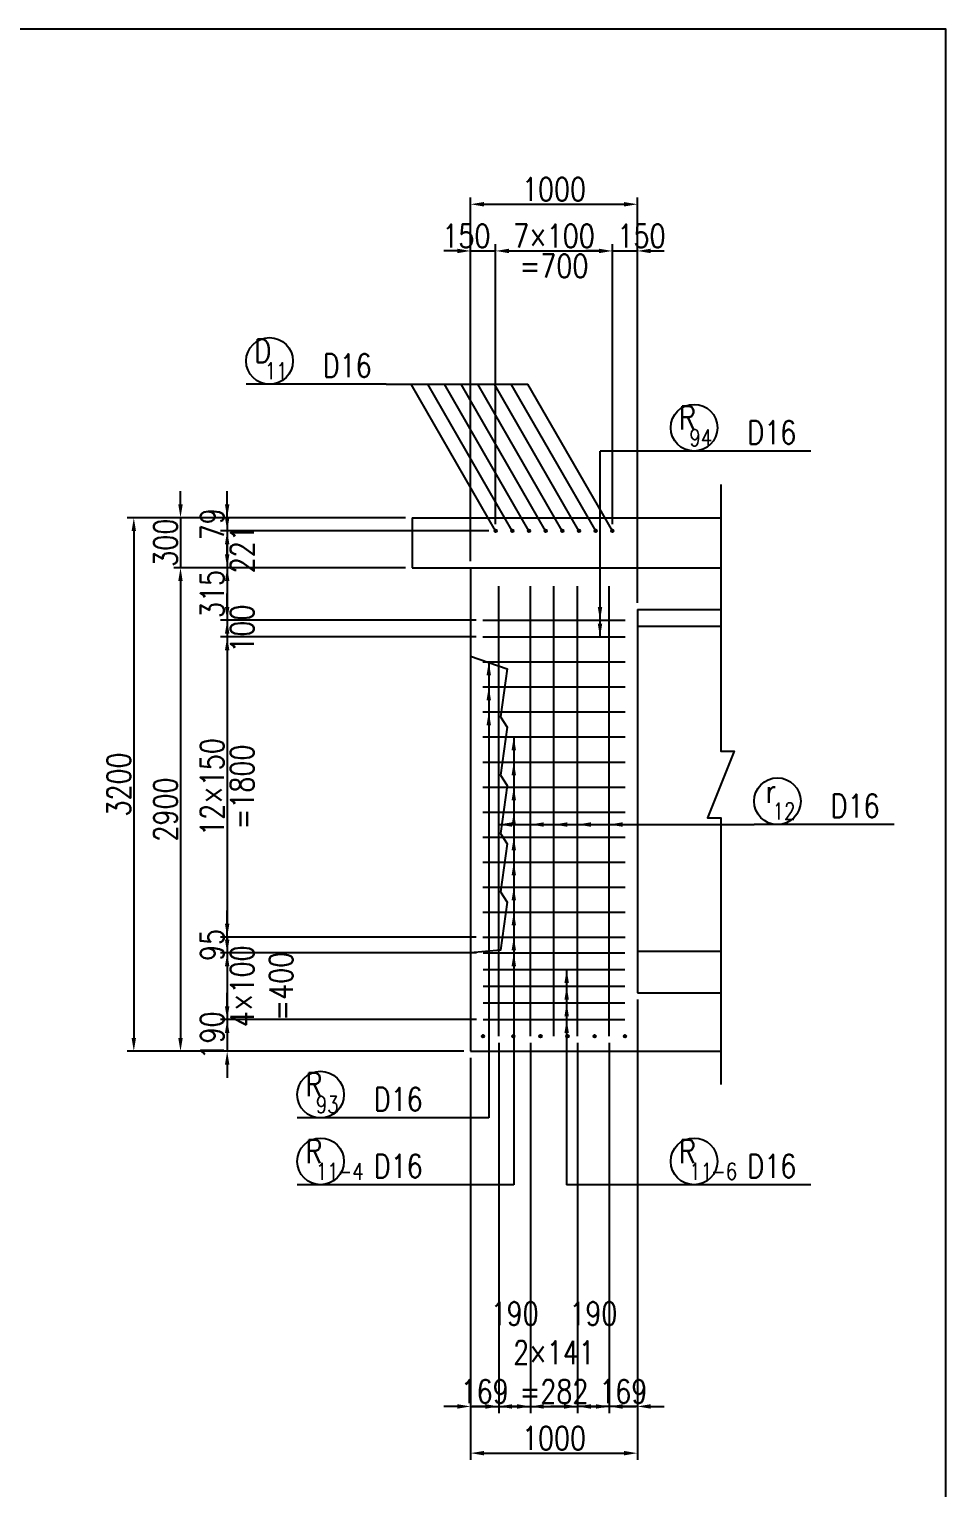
# Model space of a CAD drawing. Header units: millimetres. Extents: x -41433 to 131500, y -94900 to 39745.
# Drawn here: x 26002 to 31500, y 1752 to 10500 of the extents above; entities that cross this region are included whole.
import ezdxf
from ezdxf.enums import TextEntityAlignment as Align

# ---------------------------------------------------------------- set-up
doc = ezdxf.new("R2010")
doc.units = ezdxf.units.MM
doc.header["$LTSCALE"] = 160
doc.header["$MEASUREMENT"] = 0
doc.layers.get('DEFPOINTS').update_dxf_attribs({"color": 53, "linetype": 'CONTINUOUS'})
for name, color, linetype in [('DIM', 6, 'CONTINUOUS'), ('DIM-L', 6, 'CONTINUOUS'), ('GAIKEI-KEIKAKU', 4, 'CONTINUOUS'), ('TEKKIN-C', 3, 'CONTINUOUS'), ('TEKKIN-L', 2, 'CONTINUOUS'), ('TEXT', 4, 'CONTINUOUS')]:
    doc.layers.add(name, color=color, linetype=linetype)
doc.styles.add('DIM-TEXT', font='ROMANS', dxfattribs={"width": 0.8, "bigfont": 'EXTFONT'})
doc.styles.add('romans', font='romans.shx', dxfattribs={"bigfont": 'extfont.shx'})
doc.dimstyles.new('DIM40', dxfattribs={"dimscale": 40, "dimtxt": 3.5, "dimasz": 2, "dimexe": 1, "dimexo": 1, "dimgap": 0.5, "dimtad": 1, "dimdec": 0, "dimzin": 9, "dimdsep": 46, "dimtxsty": 'DIM-TEXT', "dimcen": 0, "dimclrt": 4, "dimaunit": 1, "dimadec": 4, "dimazin": 0, "dimtfac": 1, "dimtdec": 0, "dimtix": 1, "dimtmove": 2, "dimatfit": 0, "dimfxl": 1, "dimlwd": -1, "dimlwe": -1, "dimarcsym": 0})

# ---------------------------------------------------------------- blocks, each defined once
blk = doc.blocks.new('*D91')
at = {"layer": 'DEFPOINTS', "color": 0, "transparency": 16777216}
for p in [(29650, 4720), (28650, 4370), (29650, 1960)]:
    blk.add_point(p, dxfattribs=at)
at = {"layer": 'DIM', "color": 0, "transparency": 16777216}
for p, q in [((29650, 4680), (29650, 1920)), ((28650, 4330), (28650, 1920)), ((28730, 1960), (29570, 1960))]:
    blk.add_line(p, q, dxfattribs=at)
for points in [[(28730, 1973.3), (28730, 1946.7), (28650, 1960)], [(29570, 1973.3), (29570, 1946.7), (29650, 1960)]]:
    blk.add_solid(points, dxfattribs=at)
at = {"layer": 'DIM', "color": 4, "transparency": 16777216, "insert": (29150, 2050), "char_height": 140, "attachment_point": 5, "style": 'DIM-TEXT'}
blk.add_mtext('1000', dxfattribs=at)
blk = doc.blocks.new('*D79')
at = {"layer": 'DEFPOINTS', "color": 0, "transparency": 16777216}
for p in [(28819, 4460), (28650, 4370), (28819, 2240)]:
    blk.add_point(p, dxfattribs=at)
at = {"layer": 'DIM', "color": 0, "transparency": 16777216}
for p, q in [((28819, 4420), (28819, 2200)), ((28650, 4330), (28650, 2200)), ((28570, 2240), (28490, 2240)), ((28650, 2240), (28819, 2240)), ((28899, 2240), (28979, 2240))]:
    blk.add_line(p, q, dxfattribs=at)
for points in [[(28570, 2253.3), (28570, 2226.7), (28650, 2240)], [(28899, 2253.3), (28899, 2226.7), (28819, 2240)]]:
    blk.add_solid(points, dxfattribs=at)
at = {"layer": 'DIM', "color": 4, "transparency": 16777216, "insert": (28734.5, 2330), "char_height": 140, "attachment_point": 5, "style": 'DIM-TEXT'}
blk.add_mtext('169', dxfattribs=at)
blk = doc.blocks.new('*D80')
at = {"layer": 'DEFPOINTS', "color": 0, "transparency": 16777216}
for p in [(28819, 4460), (29009, 4460), (29009, 2240)]:
    blk.add_point(p, dxfattribs=at)
at = {"layer": 'DIM', "color": 0, "transparency": 16777216}
for p, q in [((28819, 4420), (28819, 2200)), ((29009, 4420), (29009, 2200)), ((28739, 2240), (28659, 2240)), ((28819, 2240), (29009, 2240)), ((29089, 2240), (29169, 2240))]:
    blk.add_line(p, q, dxfattribs=at)
for points in [[(28739, 2253.3), (28739, 2226.7), (28819, 2240)], [(29089, 2253.3), (29089, 2226.7), (29009, 2240)]]:
    blk.add_solid(points, dxfattribs=at)
at = {"layer": 'DIM', "color": 4, "transparency": 16777216, "insert": (28914, 2563.3), "char_height": 140, "attachment_point": 5, "style": 'DIM-TEXT'}
blk.add_mtext('190\\P \\P ', dxfattribs=at)
blk = doc.blocks.new('*D81')
at = {"layer": 'DEFPOINTS', "color": 0, "transparency": 16777216}
for p in [(29009, 4460), (29291, 4460), (29291, 2240)]:
    blk.add_point(p, dxfattribs=at)
at = {"layer": 'DIM', "color": 0, "transparency": 16777216}
for p, q in [((29009, 4420), (29009, 2200)), ((29291, 4420), (29291, 2200)), ((28929, 2240), (28849, 2240)), ((29009, 2240), (29291, 2240)), ((29371, 2240), (29451, 2240))]:
    blk.add_line(p, q, dxfattribs=at)
for points in [[(28929, 2253.3), (28929, 2226.7), (29009, 2240)], [(29371, 2253.3), (29371, 2226.7), (29291, 2240)]]:
    blk.add_solid(points, dxfattribs=at)
at = {"layer": 'DIM', "color": 4, "transparency": 16777216, "insert": (29150, 2446.7), "char_height": 140, "attachment_point": 5, "style": 'DIM-TEXT'}
blk.add_mtext('2×141\\P=282', dxfattribs=at)
blk = doc.blocks.new('*D82')
at = {"layer": 'DEFPOINTS', "color": 0, "transparency": 16777216}
for p in [(29291, 4460), (29481, 4460), (29291, 2240)]:
    blk.add_point(p, dxfattribs=at)
at = {"layer": 'DIM', "color": 0, "transparency": 16777216}
for p, q in [((29291, 4420), (29291, 2200)), ((29481, 4420), (29481, 2200)), ((29211, 2240), (29131, 2240)), ((29481, 2240), (29291, 2240)), ((29561, 2240), (29641, 2240))]:
    blk.add_line(p, q, dxfattribs=at)
for points in [[(29211, 2253.3), (29211, 2226.7), (29291, 2240)], [(29561, 2253.3), (29561, 2226.7), (29481, 2240)]]:
    blk.add_solid(points, dxfattribs=at)
at = {"layer": 'DIM', "color": 4, "transparency": 16777216, "insert": (29386, 2563.3), "char_height": 140, "attachment_point": 5, "style": 'DIM-TEXT'}
blk.add_mtext('190\\P \\P ', dxfattribs=at)
blk = doc.blocks.new('*D83')
at = {"layer": 'DEFPOINTS', "color": 0, "transparency": 16777216}
for p in [(29650, 4720), (29481, 4460), (29481, 2240)]:
    blk.add_point(p, dxfattribs=at)
at = {"layer": 'DIM', "color": 0, "transparency": 16777216}
for p, q in [((29650, 4680), (29650, 2200)), ((29481, 4420), (29481, 2200)), ((29401, 2240), (29321, 2240)), ((29650, 2240), (29481, 2240)), ((29730, 2240), (29810, 2240))]:
    blk.add_line(p, q, dxfattribs=at)
for points in [[(29401, 2253.3), (29401, 2226.7), (29481, 2240)], [(29730, 2253.3), (29730, 2226.7), (29650, 2240)]]:
    blk.add_solid(points, dxfattribs=at)
at = {"layer": 'DIM', "color": 4, "transparency": 16777216, "insert": (29565.5, 2330), "char_height": 140, "attachment_point": 5, "style": 'DIM-TEXT'}
blk.add_mtext('169', dxfattribs=at)
blk = doc.blocks.new('*D84')
at = {"layer": 'DEFPOINTS', "color": 0, "transparency": 16777216}
for p in [(28724, 6855), (27190, 5055), (28724, 5055)]:
    blk.add_point(p, dxfattribs=at)
at = {"layer": 'DIM', "color": 0, "transparency": 16777216}
for p, q in [((28684, 6855), (27150, 6855)), ((27190, 6775), (27190, 5135)), ((28684, 5055), (27150, 5055))]:
    blk.add_line(p, q, dxfattribs=at)
for points in [[(27176.7, 6775), (27203.3, 6775), (27190, 6855)], [(27176.7, 5135), (27203.3, 5135), (27190, 5055)]]:
    blk.add_solid(points, dxfattribs=at)
at = {"layer": 'DIM', "color": 4, "transparency": 16777216, "char_height": 140, "attachment_point": 5, "rotation": 90, "style": 'DIM-TEXT'}
for s, insert in [('12×150', (27100, 5955)), ('=1800', (27280, 5955))]:
    blk.add_mtext(s, dxfattribs=dict(at, insert=insert))
blk = doc.blocks.new('*D85')
at = {"layer": 'DEFPOINTS', "color": 0, "transparency": 16777216}
for p in [(28724, 5055), (27190, 4960), (28726, 4960)]:
    blk.add_point(p, dxfattribs=at)
at = {"layer": 'DIM', "color": 0, "transparency": 16777216}
for p, q in [((27190, 5135), (27190, 5215)), ((28684, 5055), (27150, 5055)), ((27190, 5055), (27190, 4960)), ((28686, 4960), (27150, 4960)), ((27190, 4880), (27190, 4800))]:
    blk.add_line(p, q, dxfattribs=at)
for points in [[(27176.7, 5135), (27203.3, 5135), (27190, 5055)], [(27176.7, 4880), (27203.3, 4880), (27190, 4960)]]:
    blk.add_solid(points, dxfattribs=at)
at = {"layer": 'DIM', "color": 4, "transparency": 16777216, "insert": (27100, 5007.5), "char_height": 140, "attachment_point": 5, "rotation": 90, "style": 'DIM-TEXT'}
blk.add_mtext('95', dxfattribs=at)
blk = doc.blocks.new('*D86')
at = {"layer": 'DEFPOINTS', "color": 0, "transparency": 16777216}
for p in [(28726, 4960), (27190, 4560), (28726, 4560)]:
    blk.add_point(p, dxfattribs=at)
at = {"layer": 'DIM', "color": 0, "transparency": 16777216}
for p, q in [((27190, 5040), (27190, 5120)), ((28686, 4960), (27150, 4960)), ((27190, 4960), (27190, 4560)), ((28686, 4560), (27150, 4560)), ((27190, 4480), (27190, 4400))]:
    blk.add_line(p, q, dxfattribs=at)
for points in [[(27176.7, 5040), (27203.3, 5040), (27190, 4960)], [(27176.7, 4480), (27203.3, 4480), (27190, 4560)]]:
    blk.add_solid(points, dxfattribs=at)
at = {"layer": 'DIM', "color": 4, "transparency": 16777216, "insert": (27396.7, 4760), "char_height": 140, "attachment_point": 5, "rotation": 90, "style": 'DIM-TEXT'}
blk.add_mtext('4×100\\P=400', dxfattribs=at)
blk = doc.blocks.new('*D87')
at = {"layer": 'DEFPOINTS', "color": 0, "transparency": 16777216}
for p in [(28726, 4560), (27190, 4370), (28650, 4370)]:
    blk.add_point(p, dxfattribs=at)
at = {"layer": 'DIM', "color": 0, "transparency": 16777216}
for p, q in [((27190, 4640), (27190, 4720)), ((28686, 4560), (27150, 4560)), ((27190, 4560), (27190, 4370)), ((28610, 4370), (27150, 4370)), ((27190, 4290), (27190, 4210))]:
    blk.add_line(p, q, dxfattribs=at)
for points in [[(27176.7, 4640), (27203.3, 4640), (27190, 4560)], [(27176.7, 4290), (27203.3, 4290), (27190, 4370)]]:
    blk.add_solid(points, dxfattribs=at)
at = {"layer": 'DIM', "color": 4, "transparency": 16777216, "insert": (27100, 4465), "char_height": 140, "attachment_point": 5, "rotation": 90, "style": 'DIM-TEXT'}
blk.add_mtext('190', dxfattribs=at)
blk = doc.blocks.new('*D88')
at = {"layer": 'DEFPOINTS', "color": 0, "transparency": 16777216}
for p in [(28300, 7570), (26910, 7270), (28300, 7270)]:
    blk.add_point(p, dxfattribs=at)
at = {"layer": 'DIM', "color": 0, "transparency": 16777216}
for p, q in [((26910, 7650), (26910, 7730)), ((28260, 7570), (26870, 7570)), ((26910, 7570), (26910, 7270)), ((28260, 7270), (26870, 7270)), ((26910, 7190), (26910, 7110))]:
    blk.add_line(p, q, dxfattribs=at)
for points in [[(26896.7, 7650), (26923.3, 7650), (26910, 7570)], [(26896.7, 7190), (26923.3, 7190), (26910, 7270)]]:
    blk.add_solid(points, dxfattribs=at)
at = {"layer": 'DIM', "color": 4, "transparency": 16777216, "insert": (26820, 7420), "char_height": 140, "attachment_point": 5, "rotation": 90, "style": 'DIM-TEXT'}
blk.add_mtext('300', dxfattribs=at)
blk = doc.blocks.new('*D89')
at = {"layer": 'DEFPOINTS', "color": 0, "transparency": 16777216}
for p in [(28300, 7270), (26910, 4370), (28650, 4370)]:
    blk.add_point(p, dxfattribs=at)
at = {"layer": 'DIM', "color": 0, "transparency": 16777216}
for p, q in [((28260, 7270), (26870, 7270)), ((26910, 7190), (26910, 4450)), ((28610, 4370), (26870, 4370))]:
    blk.add_line(p, q, dxfattribs=at)
for points in [[(26896.7, 7190), (26923.3, 7190), (26910, 7270)], [(26896.7, 4450), (26923.3, 4450), (26910, 4370)]]:
    blk.add_solid(points, dxfattribs=at)
at = {"layer": 'DIM', "color": 4, "transparency": 16777216, "insert": (26820, 5820), "char_height": 140, "attachment_point": 5, "rotation": 90, "style": 'DIM-TEXT'}
blk.add_mtext('2900', dxfattribs=at)
blk = doc.blocks.new('*D90')
at = {"layer": 'DEFPOINTS', "color": 0, "transparency": 16777216}
for p in [(28300, 7570), (26630, 4370), (28650, 4370)]:
    blk.add_point(p, dxfattribs=at)
at = {"layer": 'DIM', "color": 0, "transparency": 16777216}
for p, q in [((28260, 7570), (26590, 7570)), ((26630, 7490), (26630, 4450)), ((28610, 4370), (26590, 4370))]:
    blk.add_line(p, q, dxfattribs=at)
for points in [[(26616.7, 7490), (26643.3, 7490), (26630, 7570)], [(26616.7, 4450), (26643.3, 4450), (26630, 4370)]]:
    blk.add_solid(points, dxfattribs=at)
at = {"layer": 'DIM', "color": 4, "transparency": 16777216, "insert": (26540, 5970), "char_height": 140, "attachment_point": 5, "rotation": 90, "style": 'DIM-TEXT'}
blk.add_mtext('3200', dxfattribs=at)
blk = doc.blocks.new('*D509')
at = {"layer": 'DEFPOINTS', "color": 0, "transparency": 16777216}
for p in [(28724, 6955), (27190, 6855), (28724, 6855)]:
    blk.add_point(p, dxfattribs=at)
at = {"layer": 'DIM', "color": 0, "transparency": 16777216}
for p, q in [((27190, 7035), (27190, 7115)), ((28684, 6955), (27150, 6955)), ((27190, 6955), (27190, 6855)), ((28684, 6855), (27150, 6855)), ((27190, 6775), (27190, 6695))]:
    blk.add_line(p, q, dxfattribs=at)
for points in [[(27176.7, 7035), (27203.3, 7035), (27190, 6955)], [(27176.7, 6775), (27203.3, 6775), (27190, 6855)]]:
    blk.add_solid(points, dxfattribs=at)
at = {"layer": 'DIM', "color": 4, "transparency": 16777216, "insert": (27280, 6905), "char_height": 140, "attachment_point": 5, "rotation": 90, "style": 'DIM-TEXT'}
blk.add_mtext('100', dxfattribs=at)
blk = doc.blocks.new('*D643')
at = {"layer": 'DEFPOINTS', "color": 0, "transparency": 16777216}
for p in [(28300, 7270), (27190, 6955), (28724, 6955)]:
    blk.add_point(p, dxfattribs=at)
at = {"layer": 'DIM', "color": 0, "transparency": 16777216}
for p, q in [((27190, 7350), (27190, 7430)), ((28260, 7270), (27150, 7270)), ((27190, 7270), (27190, 6955)), ((28684, 6955), (27150, 6955)), ((27190, 6875), (27190, 6795))]:
    blk.add_line(p, q, dxfattribs=at)
for points in [[(27176.7, 7350), (27203.3, 7350), (27190, 7270)], [(27176.7, 6875), (27203.3, 6875), (27190, 6955)]]:
    blk.add_solid(points, dxfattribs=at)
at = {"layer": 'DIM', "color": 4, "transparency": 16777216, "insert": (27100, 7112.5), "char_height": 140, "attachment_point": 5, "rotation": 90, "style": 'DIM-TEXT'}
blk.add_mtext('315', dxfattribs=at)
blk = doc.blocks.new('*D750')
at = {"layer": 'DEFPOINTS', "color": 0, "transparency": 16777216}
for p in [(28300, 7570), (27190, 7491), (28800, 7491)]:
    blk.add_point(p, dxfattribs=at)
at = {"layer": 'DIM', "color": 0, "transparency": 16777216}
for p, q in [((27190, 7650), (27190, 7730)), ((28260, 7570), (27150, 7570)), ((27190, 7570), (27190, 7491)), ((28760, 7491), (27150, 7491)), ((27190, 7411), (27190, 7331))]:
    blk.add_line(p, q, dxfattribs=at)
for points in [[(27176.7, 7650), (27203.3, 7650), (27190, 7570)], [(27176.7, 7411), (27203.3, 7411), (27190, 7491)]]:
    blk.add_solid(points, dxfattribs=at)
at = {"layer": 'DIM', "color": 4, "transparency": 16777216, "insert": (27100, 7530.5), "char_height": 140, "attachment_point": 5, "rotation": 90, "style": 'DIM-TEXT'}
blk.add_mtext('79', dxfattribs=at)
blk = doc.blocks.new('*D749')
at = {"layer": 'DEFPOINTS', "color": 0, "transparency": 16777216}
for p in [(28800, 7491), (27190, 7270), (28300, 7270)]:
    blk.add_point(p, dxfattribs=at)
at = {"layer": 'DIM', "color": 0, "transparency": 16777216}
for p, q in [((27190, 7571), (27190, 7651)), ((28760, 7491), (27150, 7491)), ((27190, 7491), (27190, 7270)), ((28260, 7270), (27150, 7270)), ((27190, 7190), (27190, 7110))]:
    blk.add_line(p, q, dxfattribs=at)
for points in [[(27176.7, 7571), (27203.3, 7571), (27190, 7491)], [(27176.7, 7190), (27203.3, 7190), (27190, 7270)]]:
    blk.add_solid(points, dxfattribs=at)
at = {"layer": 'DIM', "color": 4, "transparency": 16777216, "insert": (27280, 7380.5), "char_height": 140, "attachment_point": 5, "rotation": 90, "style": 'DIM-TEXT'}
blk.add_mtext('221', dxfattribs=at)
blk = doc.blocks.new('*D747')
at = {"layer": 'DEFPOINTS', "color": 0, "transparency": 16777216}
for p in [(29650, 9450), (28650, 7270), (29650, 7020)]:
    blk.add_point(p, dxfattribs=at)
at = {"layer": 'DIM', "color": 0, "transparency": 16777216}
for p, q in [((28650, 7310), (28650, 9490)), ((28730, 9450), (29570, 9450)), ((29650, 7060), (29650, 9490))]:
    blk.add_line(p, q, dxfattribs=at)
for points in [[(28730, 9463.3), (28730, 9436.7), (28650, 9450)], [(29570, 9463.3), (29570, 9436.7), (29650, 9450)]]:
    blk.add_solid(points, dxfattribs=at)
at = {"layer": 'DIM', "color": 4, "transparency": 16777216, "insert": (29150, 9540), "char_height": 140, "attachment_point": 5, "style": 'DIM-TEXT'}
blk.add_mtext('1000', dxfattribs=at)
blk = doc.blocks.new('*D748')
at = {"layer": 'DEFPOINTS', "color": 0, "transparency": 16777216}
for p in [(28800, 9170), (28800, 7491), (28650, 7270)]:
    blk.add_point(p, dxfattribs=at)
at = {"layer": 'DIM', "color": 0, "transparency": 16777216}
for p, q in [((28650, 7310), (28650, 9210)), ((28800, 7531), (28800, 9210)), ((28570, 9170), (28490, 9170)), ((28650, 9170), (28800, 9170)), ((28880, 9170), (28960, 9170))]:
    blk.add_line(p, q, dxfattribs=at)
for points in [[(28570, 9183.3), (28570, 9156.7), (28650, 9170)], [(28880, 9183.3), (28880, 9156.7), (28800, 9170)]]:
    blk.add_solid(points, dxfattribs=at)
at = {"layer": 'DIM', "color": 4, "transparency": 16777216, "insert": (28625, 9260), "char_height": 140, "attachment_point": 5, "style": 'DIM-TEXT'}
blk.add_mtext('150', dxfattribs=at)
blk = doc.blocks.new('*D745')
at = {"layer": 'DEFPOINTS', "color": 0, "transparency": 16777216}
for p in [(29500, 9170), (28800, 7491), (29500, 7491)]:
    blk.add_point(p, dxfattribs=at)
at = {"layer": 'DIM', "color": 0, "transparency": 16777216}
for p, q in [((28800, 7531), (28800, 9210)), ((29500, 7531), (29500, 9210)), ((28880, 9170), (29420, 9170))]:
    blk.add_line(p, q, dxfattribs=at)
for points in [[(28880, 9183.3), (28880, 9156.7), (28800, 9170)], [(29420, 9183.3), (29420, 9156.7), (29500, 9170)]]:
    blk.add_solid(points, dxfattribs=at)
at = {"layer": 'DIM', "color": 4, "transparency": 16777216, "char_height": 140, "attachment_point": 5, "style": 'DIM-TEXT'}
for s, insert in [('7×100', (29150, 9260)), ('=700', (29150, 9080))]:
    blk.add_mtext(s, dxfattribs=dict(at, insert=insert))
blk = doc.blocks.new('*D746')
at = {"layer": 'DEFPOINTS', "color": 0, "transparency": 16777216}
for p in [(29650, 9170), (29500, 7491), (29650, 7020)]:
    blk.add_point(p, dxfattribs=at)
at = {"layer": 'DIM', "color": 0, "transparency": 16777216}
for p, q in [((29500, 7531), (29500, 9210)), ((29650, 7060), (29650, 9210)), ((29420, 9170), (29340, 9170)), ((29500, 9170), (29650, 9170)), ((29730, 9170), (29810, 9170))]:
    blk.add_line(p, q, dxfattribs=at)
for points in [[(29420, 9183.3), (29420, 9156.7), (29500, 9170)], [(29730, 9183.3), (29730, 9156.7), (29650, 9170)]]:
    blk.add_solid(points, dxfattribs=at)
at = {"layer": 'DIM', "color": 4, "transparency": 16777216, "insert": (29675, 9260), "char_height": 140, "attachment_point": 5, "style": 'DIM-TEXT'}
blk.add_mtext('150', dxfattribs=at)

msp = doc.modelspace()

# ---------------------------------------------------------------- linework, layer by layer
at = {"layer": 'DEFPOINTS', "flags": 128}
msp.add_lwpolyline([(0, -6300), (31500, -6300), (31500, 10500), (0, 10500)], close=True, dxfattribs=at)
msp.add_lwpolyline([(28650, 6740), (28870.18, 6663.59), (28829.82, 6376.41), (28870.18, 6313.59), (28829.82, 6026.41), (28870.18, 5963.59), (28829.82, 5676.41), (28870.18, 5613.59), (28829.82, 5326.41), (28870.18, 5263.59), (28829.82, 4976.41), (28650, 4960)], dxfattribs=at)
at = {"layer": 'DEFPOINTS'}
for centre, radius in [((28724, 4460), 8), ((28724, 4460), 4), ((28906, 4460), 8), ((28906, 4460), 4), ((29068.67, 4460), 8), ((29068.67, 4460), 4), ((29231.33, 4460), 8), ((29231.33, 4460), 4), ((29394, 4460), 8), ((29394, 4460), 4), ((29576, 4460), 8), ((29576, 4460), 4)]:
    msp.add_circle(centre, radius, dxfattribs=at)
at = {"layer": 'DIM-L'}
for p, q in [((28143.91, 8370), (27303.91, 8370)), ((28143.91, 8370), (28992.51, 8370)), ((28800, 7491), (28292.51, 8370)), ((28900, 7491), (28392.51, 8370)), ((29000, 7491), (28492.51, 8370)), ((29100, 7491), (28592.51, 8370)), ((29200, 7491), (28692.51, 8370)), ((29300, 7491), (28792.51, 8370)), ((29400, 7491), (28892.51, 8370)), ((29500, 7491), (28992.51, 8370)), ((29426, 6855), (29426, 7970)), ((29850, 7970), (29426, 7970)), ((30690, 7970), (29850, 7970)), ((28759, 6705), (28759, 3970)), ((28909, 6255), (28909, 3570)), ((28819, 5730), (30350, 5730)), ((31190, 5730), (30350, 5730)), ((29226, 4860), (29226, 3570)), ((28450, 3970), (27610, 3970)), ((28759, 3970), (28450, 3970)), ((28450, 3570), (27610, 3570)), ((28909, 3570), (28450, 3570)), ((29850, 3570), (29226, 3570)), ((30690, 3570), (29850, 3570))]:
    msp.add_line(p, q, dxfattribs=at)
at = {"layer": 'DIM-L', "flags": 128}
msp.add_lwpolyline([(30150, 7770), (30150, 6170), (30230, 6170), (30070, 5770), (30150, 5770), (30150, 4170)], dxfattribs=at)
at = {"layer": 'DIM-L'}
for centre in [(27443.91, 8510), (29990, 8110), (30490, 5870), (27750, 4110), (27750, 3710), (29990, 3710)]:
    msp.add_circle(centre, 140, dxfattribs=at)
for points in [[(29439.33, 7035), (29412.67, 7035), (29426, 6955)], [(29439.33, 6935), (29412.67, 6935), (29426, 6855)], [(28745.67, 6625), (28772.33, 6625), (28759, 6705)], [(28745.67, 6475), (28772.33, 6475), (28759, 6555)], [(28745.67, 6325), (28772.33, 6325), (28759, 6405)], [(28895.67, 6175), (28922.33, 6175), (28909, 6255)], [(28895.67, 6025), (28922.33, 6025), (28909, 6105)], [(28895.67, 5875), (28922.33, 5875), (28909, 5955)], [(28895.67, 5725), (28922.33, 5725), (28909, 5805)], [(28899, 5716.67), (28899, 5743.33), (28819, 5730)], [(29089, 5716.67), (29089, 5743.33), (29009, 5730)], [(29230, 5716.67), (29230, 5743.33), (29150, 5730)], [(29371, 5716.67), (29371, 5743.33), (29291, 5730)], [(29561, 5716.67), (29561, 5743.33), (29481, 5730)], [(28895.67, 5575), (28922.33, 5575), (28909, 5655)], [(28895.67, 5425), (28922.33, 5425), (28909, 5505)], [(28895.67, 5275), (28922.33, 5275), (28909, 5355)], [(28895.67, 5125), (28922.33, 5125), (28909, 5205)], [(28895.67, 4975), (28922.33, 4975), (28909, 5055)], [(28895.67, 4880), (28922.33, 4880), (28909, 4960)], [(29212.67, 4780), (29239.33, 4780), (29226, 4860)], [(29212.67, 4680), (29239.33, 4680), (29226, 4760)], [(29212.67, 4580), (29239.33, 4580), (29226, 4660)], [(29212.67, 4480), (29239.33, 4480), (29226, 4560)]]:
    msp.add_solid(points, dxfattribs=at)
at = {"layer": 'GAIKEI-KEIKAKU'}
for p, q in [((28300, 7570), (30150, 7570)), ((28300, 7570), (28300, 7270)), ((28300, 7270), (30150, 7270)), ((28650, 7270), (28650, 4370)), ((29650, 7020), (30150, 7020)), ((29650, 7020), (29650, 4720)), ((29650, 6920), (30150, 6920)), ((29650, 4970), (30150, 4970)), ((29650, 4720), (30150, 4720)), ((28650, 4370), (30150, 4370))]:
    msp.add_line(p, q, dxfattribs=at)
at = {"layer": 'TEKKIN-C'}
for p, q in [((28819, 4460), (28819, 7160)), ((29009, 4460), (29009, 7160)), ((29150, 4460), (29150, 7160)), ((29291, 4460), (29291, 7160)), ((29481, 4460), (29481, 7160))]:
    msp.add_line(p, q, dxfattribs=at)
at = {"layer": 'TEKKIN-L'}
for p, q in [((28724, 6955), (29576, 6955)), ((28724, 6855), (29576, 6855)), ((28724, 6705), (29576, 6705)), ((28724, 6555), (29576, 6555)), ((28724, 6405), (29576, 6405)), ((28724, 6255), (29576, 6255)), ((28724, 6105), (29576, 6105)), ((28724, 5955), (29576, 5955)), ((28724, 5805), (29576, 5805)), ((28724, 5655), (29576, 5655)), ((28724, 5505), (29576, 5505)), ((28724, 5355), (29576, 5355)), ((28724, 5205), (29576, 5205)), ((28724, 5055), (29576, 5055)), ((28726, 4960), (29574, 4960)), ((28726, 4860), (29574, 4860)), ((28726, 4760), (29574, 4760)), ((28726, 4660), (29574, 4660)), ((28726, 4560), (29574, 4560))]:
    msp.add_line(p, q, dxfattribs=at)
for centre, radius in [((28800, 7491), 8), ((28800, 7491), 4), ((28900, 7491), 8), ((28900, 7491), 4), ((29000, 7491), 8), ((29000, 7491), 4), ((29100, 7491), 8), ((29100, 7491), 4), ((29200, 7491), 8), ((29200, 7491), 4), ((29300, 7491), 8), ((29300, 7491), 4), ((29400, 7491), 8), ((29400, 7491), 4), ((29500, 7491), 8), ((29500, 7491), 4)]:
    msp.add_circle(centre, radius, dxfattribs=at)

# ---------------------------------------------------------------- texts
at = {"layer": 'TEXT', "style": 'romans', "width": 0.8}
for s, height, p in [('D', 140, (27403.91, 8570)), ('11', 100, (27483.91, 8450)), ('R', 140, (29950, 8170)), ('94', 100, (30030, 8050)), ('r', 140, (30450, 5930)), ('12', 100, (30530, 5810)), ('R', 140, (27710, 4170)), ('93', 100, (27790, 4050)), ('R', 140, (27710, 3770)), ('R', 140, (29950, 3770)), ('11', 100, (27790, 3650)), ('-4', 100, (27930, 3650)), ('11', 100, (30030, 3650)), ('-6', 100, (30170, 3650))]:
    msp.add_text(s, height=height, rotation=0.000107, dxfattribs=at).set_placement(p, align=Align.MIDDLE)
for p in [(27763.91, 8370), (30310, 7970), (30810, 5730), (28070, 3970), (28070, 3570), (30310, 3570)]:
    msp.add_text('D16', height=140, rotation=0.000107, dxfattribs=at).set_placement(p, align=Align.BOTTOM_LEFT)

# ---------------------------------------------------------------- dimensions: what is measured, and where the dimension line sits
at = {"layer": 'DIM'}
for base, p1, p2, picture, middle in [((29650, 9450), (28650, 7270), (29650, 7020), '*D747', (29150, 9540)), ((29650, 1960), (28650, 4370), (29650, 4720), '*D91', (29150, 2050)), ((28819, 2240), (28650, 4370), (28819, 4460), '*D79', (28734.5, 2330))]:
    dim = msp.add_linear_dim(base=base, p1=p1, p2=p2, dimstyle='DIM40', dxfattribs=at)
    dim.commit()
    dim.dimension.update_dxf_attribs({"geometry": picture, "text_midpoint": middle})
for base, p1, p2, picture, middle in [((28800, 9170), (28650, 7270), (28800, 7491), '*D748', (28625, 9260)), ((29650, 9170), (29500, 7491), (29650, 7020), '*D746', (29675, 9260))]:
    dim = msp.add_linear_dim(base=base, p1=p1, p2=p2, dimstyle='DIM40', dxfattribs=at)
    dim.commit()
    dim.dimension.update_dxf_attribs({"geometry": picture, "text_midpoint": middle, "dimtype": 160})
for base, p1, p2, text, picture, middle in [((29500, 9170), (28800, 7491), (29500, 7491), '7×100\\X=<>', '*D745', (29150, 9170)), ((29009, 2240), (28819, 4460), (29009, 4460), '<>\\P \\P ', '*D80', (28914, 2563.33)), ((29291, 2240), (29009, 4460), (29291, 4460), '2×141\\P=<>', '*D81', (29150, 2446.67))]:
    dim = msp.add_linear_dim(base=base, p1=p1, p2=p2, text=text, dimstyle='DIM40', dxfattribs=at)
    dim.commit()
    dim.dimension.update_dxf_attribs({"geometry": picture, "text_midpoint": middle})
for base, p1, p2, angle, picture, middle in [((26910, 7270), (28300, 7570), (28300, 7270), 90, '*D88', (26820, 7420)), ((27190, 7491), (28300, 7570), (28800, 7491), 90, '*D750', (27100, 7530.5)), ((26630, 4370), (28300, 7570), (28650, 4370), 90, '*D90', (26540, 5970)), ((27190, 6955), (28300, 7270), (28724, 6955), 90, '*D643', (27100, 7112.5)), ((26910, 4370), (28300, 7270), (28650, 4370), 90, '*D89', (26820, 5820)), ((27190, 4960), (28724, 5055), (28726, 4960), 90, '*D85', (27100, 5007.5)), ((27190, 4370), (28726, 4560), (28650, 4370), 90, '*D87', (27100, 4465)), ((29481, 2240), (29650, 4720), (29481, 4460), 180, '*D83', (29565.5, 2330))]:
    dim = msp.add_linear_dim(base=base, p1=p1, p2=p2, angle=angle, dimstyle='DIM40', dxfattribs=at)
    dim.commit()
    dim.dimension.update_dxf_attribs({"geometry": picture, "text_midpoint": middle})
for base, p1, p2, angle, text, picture, middle in [((27190, 7270), (28800, 7491), (28300, 7270), 90, '\\X<>', '*D749', (27190, 7380.5)), ((27190, 6855), (28724, 6955), (28724, 6855), 90, '\\X<>', '*D509', (27190, 6905)), ((27190, 5055), (28724, 6855), (28724, 5055), 90, '12×150\\X=<>', '*D84', (27190, 5955)), ((27190, 4560), (28726, 4960), (28726, 4560), 90, '\\X4×100\\P=<>', '*D86', (27190, 4760)), ((29291, 2240), (29481, 4460), (29291, 4460), 180, '<>\\P \\P ', '*D82', (29386, 2563.33))]:
    dim = msp.add_linear_dim(base=base, p1=p1, p2=p2, angle=angle, text=text, dimstyle='DIM40', dxfattribs=at)
    dim.commit()
    dim.dimension.update_dxf_attribs({"geometry": picture, "text_midpoint": middle})

doc.saveas('drawing.dxf')
